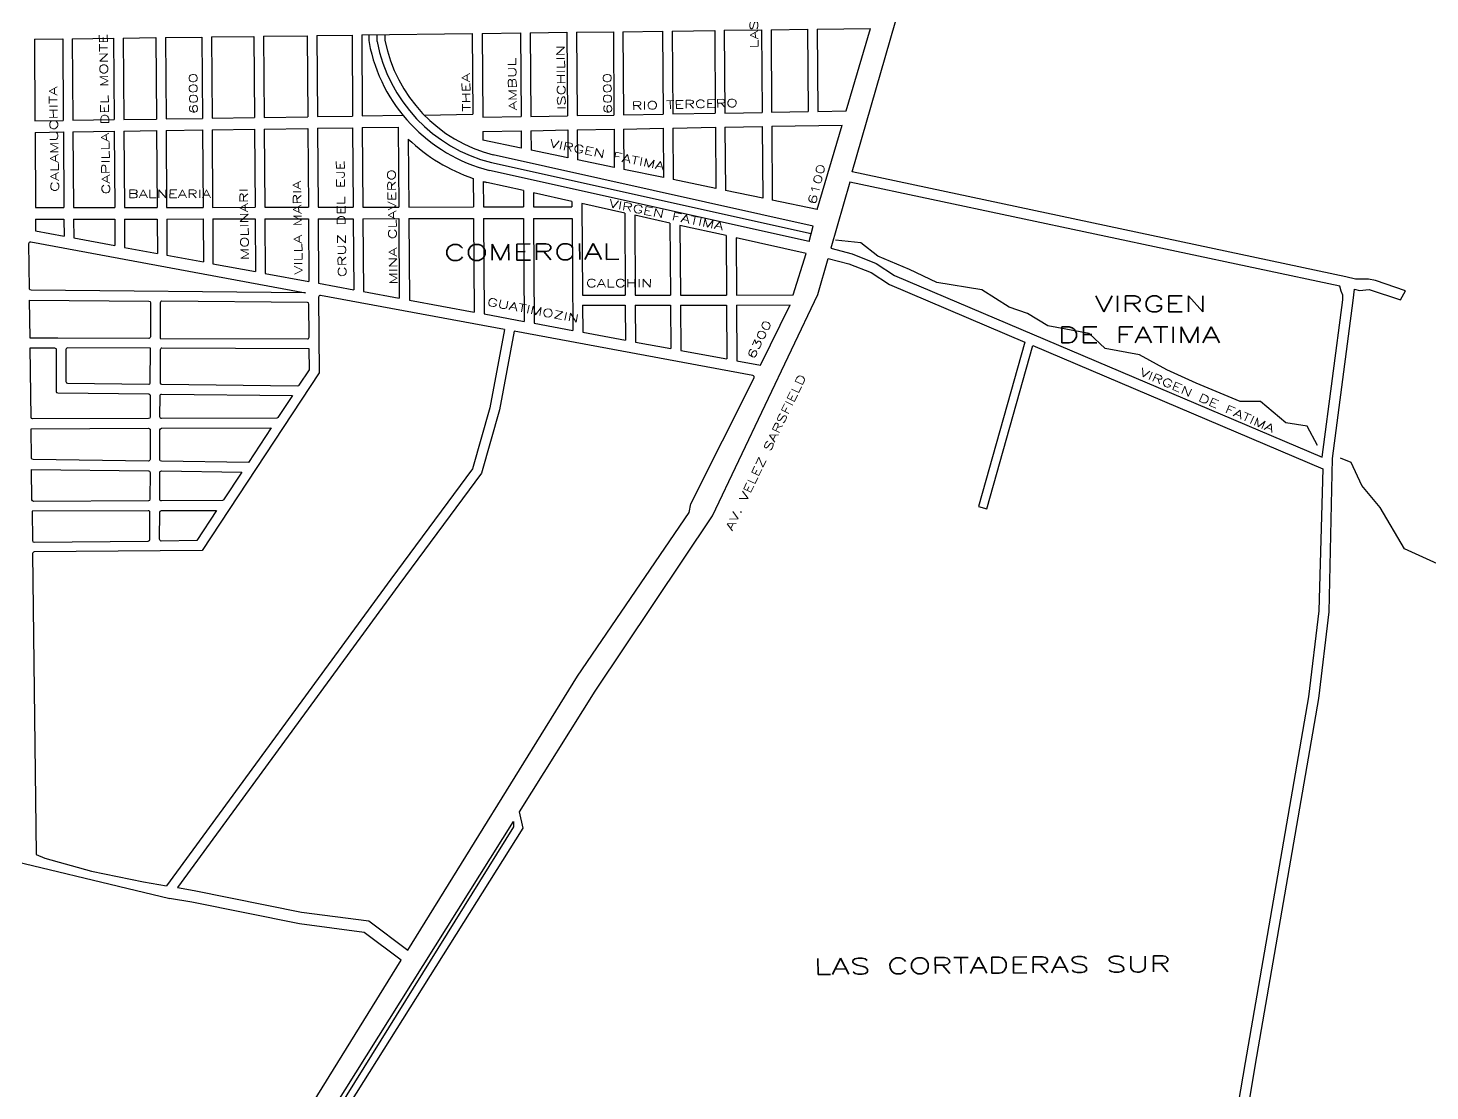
# Model space of a CAD drawing. Header units: millimetres. Extents: x 4374322 to 4409026, y 6503580 to 6534206.
# Drawn here: x 4384758 to 4386509, y 6515614 to 6516942 of the extents above; entities that cross this region are included whole.
import ezdxf

# ---------------------------------------------------------------- set-up
doc = ezdxf.new("R2010")
doc.units = ezdxf.units.MM
for name, color, linetype in [('CANAL', 252, 'Continuous'), ('LINEA CALLE', 252, 'Continuous'), ('NOMBRE BARRIO', 8, 'Continuous'), ('NOMBRE CALLE', 252, 'Continuous')]:
    doc.layers.add(name, color=color, linetype=linetype)
doc.styles.add('ROMANS', font='romans')

msp = doc.modelspace()

# ---------------------------------------------------------------- linework, layer by layer
at = {"layer": 'CANAL', "transparency": 33554687}
msp.add_line((4385735.9, 6516684.6), (4385336.6, 6516773.4), dxfattribs=at)
for centre, radius, start, end in [((4385369.9, 6516936.8), 176.7, 181.1546, 183.8751), ((4385384.3, 6516961.7), 194.2, 190.9471, 255.7736)]:
    msp.add_arc(centre, radius, start, end, dxfattribs=at)
at = {"layer": 'LINEA CALLE', "transparency": 33554687}
for p, q in [((4385686, 6516939.5), (4385731.5, 6516940.1)), ((4385731.5, 6516940.1), (4385732.2, 6516837.2)), ((4385743.5, 6516940.3), (4385810.3, 6516941.1)), ((4385743.5, 6516940.3), (4385744.2, 6516837.4)), ((4385779.9, 6516838), (4385810.3, 6516941.1)), ((4384765.6, 6516927.7), (4384801, 6516928.2)), ((4384765.6, 6516927.7), (4384766.3, 6516825.7)), ((4384801, 6516928.2), (4384801.7, 6516826.3)), ((4384813, 6516928.3), (4384864.6, 6516929)), ((4384813, 6516928.3), (4384813.7, 6516826.4)), ((4384864.6, 6516929), (4384865.3, 6516827.2)), ((4384876.6, 6516929.2), (4384917.4, 6516929.7)), ((4384876.6, 6516929.2), (4384877.3, 6516827.4)), ((4384917.4, 6516929.7), (4384918.1, 6516828)), ((4384929.4, 6516929.8), (4384974.9, 6516930.4)), ((4384929.4, 6516929.8), (4384930.1, 6516828.2)), ((4384974.9, 6516930.4), (4384975.5, 6516828.8)), ((4384986.9, 6516930.6), (4385039.9, 6516931.2)), ((4384986.9, 6516930.6), (4384987.5, 6516829)), ((4385039.9, 6516931.2), (4385040.6, 6516829.8)), ((4385051.9, 6516931.4), (4385106.5, 6516932.1)), ((4385051.9, 6516931.4), (4385052.6, 6516830)), ((4385106.5, 6516932.1), (4385107.2, 6516830.8)), ((4385118.5, 6516932.3), (4385162.5, 6516932.8)), ((4385118.5, 6516932.3), (4385119.2, 6516831)), ((4385162.5, 6516932.8), (4385163.1, 6516831.6)), ((4385174.5, 6516933), (4385312.6, 6516934.7)), ((4385174.5, 6516933), (4385175.1, 6516831.8)), ((4385312.6, 6516934.7), (4385313.3, 6516833.9)), ((4385325.1, 6516934.9), (4385373, 6516935.5)), ((4385325.1, 6516934.9), (4385325.8, 6516830.2)), ((4385373, 6516935.5), (4385373.7, 6516831)), ((4385385, 6516935.7), (4385430.9, 6516936.3)), ((4385385, 6516935.7), (4385385.7, 6516831.2)), ((4385430.9, 6516936.3), (4385431.6, 6516832)), ((4385442.9, 6516936.4), (4385488.9, 6516937)), ((4385442.9, 6516936.4), (4385443.6, 6516832.2)), ((4385488.9, 6516937), (4385489.6, 6516833)), ((4385500.9, 6516937.1), (4385550.4, 6516937.8)), ((4385500.9, 6516937.1), (4385501.6, 6516833.2)), ((4385550.4, 6516937.8), (4385551.1, 6516834)), ((4385562.4, 6516937.9), (4385615.5, 6516938.6)), ((4385562.4, 6516937.9), (4385563.1, 6516834.3)), ((4385615.5, 6516938.6), (4385616.2, 6516835.2)), ((4385627.5, 6516938.8), (4385674, 6516939.4)), ((4385627.5, 6516938.8), (4385628.2, 6516835.4)), ((4385674, 6516939.4), (4385674.6, 6516836.2)), ((4385686, 6516939.5), (4385686.6, 6516836.4)), ((4385563.1, 6516834.3), (4385616.2, 6516835.2)), ((4385628.2, 6516835.4), (4385674.6, 6516836.2)), ((4385686.6, 6516836.4), (4385732.2, 6516837.2)), ((4385744.2, 6516837.4), (4385779.9, 6516838)), ((4384766.3, 6516825.7), (4384801.7, 6516826.3)), ((4384813.7, 6516826.4), (4384865.3, 6516827.2)), ((4384877.3, 6516827.4), (4384918.1, 6516828)), ((4384930.1, 6516828.2), (4384975.5, 6516828.8)), ((4384987.5, 6516829), (4385040.6, 6516829.8)), ((4385052.6, 6516830), (4385107.2, 6516830.8)), ((4385119.2, 6516831), (4385163.1, 6516831.6)), ((4385175.1, 6516831.8), (4385226.1, 6516832.6)), ((4385175.2, 6516817.3), (4385220.1, 6516818)), ((4385175.2, 6516817.3), (4385175.9, 6516717.9)), ((4385220.1, 6516818), (4385220.7, 6516718)), ((4385252.5, 6516833), (4385313.3, 6516833.9)), ((4385325.8, 6516830.2), (4385373.7, 6516831)), ((4385385.7, 6516831.2), (4385431.6, 6516832)), ((4385443.6, 6516832.2), (4385489.6, 6516833)), ((4385501.6, 6516833.2), (4385551.1, 6516834)), ((4385563.2, 6516816.7), (4385616.3, 6516817.6)), ((4385616.3, 6516817.6), (4385616.8, 6516741.1)), ((4385628.3, 6516817.8), (4385674.8, 6516818.7)), ((4385628.3, 6516817.8), (4385628.9, 6516738.6)), ((4385674.8, 6516818.7), (4385675.4, 6516728.9)), ((4385686.8, 6516818.9), (4385774.7, 6516820.5)), ((4385686.8, 6516818.9), (4385687.4, 6516726.4)), ((4385743.5, 6516714.8), (4385774.7, 6516820.5)), ((4384766.4, 6516811.2), (4384801.8, 6516811.8)), ((4384766.4, 6516811.2), (4384767, 6516717.3)), ((4384801.8, 6516811.8), (4384802.4, 6516717.4)), ((4384813.8, 6516811.9), (4384865.4, 6516812.7)), ((4384813.8, 6516811.9), (4384814.4, 6516717.4)), ((4384865.4, 6516812.7), (4384866, 6516717.4)), ((4384877.4, 6516812.9), (4384918.2, 6516813.5)), ((4384877.4, 6516812.9), (4384878, 6516717.5)), ((4384918.2, 6516813.5), (4384918.8, 6516717.5)), ((4384930.2, 6516813.7), (4384975.6, 6516814.3)), ((4384930.2, 6516813.7), (4384930.8, 6516717.5)), ((4384975.6, 6516814.3), (4384976.3, 6516717.6)), ((4384987.6, 6516814.5), (4385040.7, 6516815.3)), ((4384987.6, 6516814.5), (4384988.3, 6516717.6)), ((4385040.7, 6516815.3), (4385041.3, 6516717.7)), ((4385052.7, 6516815.5), (4385107.3, 6516816.3)), ((4385052.7, 6516815.5), (4385053.3, 6516717.7)), ((4385107.3, 6516816.3), (4385108, 6516717.8)), ((4385119.3, 6516816.5), (4385163.2, 6516817.1)), ((4385119.3, 6516816.5), (4385120, 6516717.8)), ((4385163.2, 6516817.1), (4385163.9, 6516717.9)), ((4385232.7, 6516802.9), (4385233.2, 6516718)), ((4385325.9, 6516812.4), (4385373.8, 6516813.2)), ((4385325.9, 6516812.4), (4385326, 6516801.7)), ((4385373.9, 6516791.7), (4385326, 6516801.7)), ((4385373.8, 6516813.2), (4385373.9, 6516791.7)), ((4385385.8, 6516813.4), (4385431.8, 6516814.3)), ((4385385.8, 6516813.4), (4385386, 6516789.2)), ((4385431.8, 6516814.3), (4385432, 6516779.6)), ((4385443.8, 6516814.5), (4385489.7, 6516815.3)), ((4385443.8, 6516814.5), (4385444, 6516777.1)), ((4385489.7, 6516815.3), (4385490, 6516767.5)), ((4385501.7, 6516815.5), (4385551.2, 6516816.4)), ((4385501.7, 6516815.5), (4385502, 6516765)), ((4385551.2, 6516816.4), (4385551.6, 6516754.7)), ((4385563.2, 6516816.7), (4385563.6, 6516752.2)), ((4385738.4, 6516694.3), (4385338.9, 6516783.2)), ((4385432, 6516779.6), (4385386, 6516789.2)), ((4385490, 6516767.5), (4385444, 6516777.1)), ((4385551.6, 6516754.7), (4385502, 6516765)), ((4385313.8, 6516753.8), (4385314, 6516718.1)), ((4385326.3, 6516750), (4385326.5, 6516718.1)), ((4385376.5, 6516738.6), (4385330.7, 6516748.8)), ((4385733.5, 6516674.9), (4385334.2, 6516763.7)), ((4385616.8, 6516741.1), (4385563.6, 6516752.2)), ((4385376.5, 6516738.6), (4385376.6, 6516718.2)), ((4385389, 6516735.8), (4385389.1, 6516718.2)), ((4385437.1, 6516725.1), (4385389, 6516735.8)), ((4385675.4, 6516728.9), (4385628.9, 6516738.6)), ((4384767, 6516717.3), (4384802.4, 6516717.4)), ((4384814.4, 6516717.4), (4384866, 6516717.4)), ((4384878, 6516717.5), (4384918.8, 6516717.5)), ((4384930.8, 6516717.5), (4384976.3, 6516717.6)), ((4384988.3, 6516717.6), (4385041.3, 6516717.7)), ((4385053.3, 6516717.7), (4385108, 6516717.8)), ((4385120, 6516717.8), (4385163.9, 6516717.9)), ((4385175.9, 6516717.9), (4385220.7, 6516718)), ((4385233.2, 6516718), (4385314, 6516718.1)), ((4385326.5, 6516718.1), (4385376.6, 6516718.2)), ((4385389.1, 6516718.2), (4385437.2, 6516718.3)), ((4385437.1, 6516725.1), (4385437.2, 6516718.3)), ((4385449.6, 6516722.4), (4385450.4, 6516607.7)), ((4385503.1, 6516710.5), (4385449.6, 6516722.4)), ((4385743.5, 6516714.8), (4385687.4, 6516726.4)), ((4384767.1, 6516702.8), (4384802.5, 6516702.9)), ((4384767.1, 6516702.8), (4384767.2, 6516688.2)), ((4384802.5, 6516702.9), (4384802.7, 6516681.6)), ((4384814.5, 6516702.9), (4384866.1, 6516702.9)), ((4384814.5, 6516702.9), (4384814.7, 6516679.4)), ((4384866.1, 6516702.9), (4384866.3, 6516669.8)), ((4384878.1, 6516703), (4384918.9, 6516703)), ((4384878.1, 6516703), (4384878.3, 6516667.6)), ((4384918.9, 6516703), (4384919.2, 6516660)), ((4384930.9, 6516703), (4384976.4, 6516703.1)), ((4384930.9, 6516703), (4384931.2, 6516657.8)), ((4384976.4, 6516703.1), (4384976.7, 6516649.4)), ((4384988.4, 6516703.1), (4385041.4, 6516703.2)), ((4384988.4, 6516703.1), (4384988.7, 6516647.1)), ((4385041.4, 6516703.2), (4385041.9, 6516637.3)), ((4385053.4, 6516703.2), (4385108.1, 6516703.3)), ((4385053.4, 6516703.2), (4385053.9, 6516635.1)), ((4385108.1, 6516703.3), (4385108.6, 6516624.9)), ((4385120.1, 6516703.3), (4385164, 6516703.4)), ((4385120.1, 6516703.3), (4385120.6, 6516622.7)), ((4385164, 6516703.4), (4385164.6, 6516614.6)), ((4385176, 6516703.4), (4385220.8, 6516703.5)), ((4385176, 6516703.4), (4385176.6, 6516612.3)), ((4385220.8, 6516703.5), (4385221.5, 6516604)), ((4385233.3, 6516703.5), (4385314.1, 6516703.6)), ((4385233.3, 6516703.5), (4385234, 6516601.7)), ((4385314.1, 6516703.6), (4385314.9, 6516586.7)), ((4385326.6, 6516703.6), (4385376.7, 6516703.7)), ((4385326.6, 6516703.6), (4385327.4, 6516584.4)), ((4385376.7, 6516703.7), (4385377.5, 6516575.1)), ((4385389.2, 6516703.7), (4385437.3, 6516703.8)), ((4385389.2, 6516703.7), (4385390.1, 6516572.8)), ((4385437.3, 6516703.8), (4385438.2, 6516563.9)), ((4385503.1, 6516710.5), (4385503.8, 6516607.8)), ((4385515.6, 6516707.7), (4385516.3, 6516607.8)), ((4385559.6, 6516697.9), (4385515.6, 6516707.7)), ((4385559.6, 6516697.9), (4385560.2, 6516607.9)), ((4385572.1, 6516695.1), (4385572.7, 6516607.9)), ((4385629.8, 6516682.3), (4385572.1, 6516695.1)), ((4384767.2, 6516688.2), (4384802.7, 6516681.6)), ((4384814.7, 6516679.4), (4384866.3, 6516669.8)), ((4385629.8, 6516682.3), (4385630.3, 6516608)), ((4385642.3, 6516679.5), (4385642.8, 6516608)), ((4385729.6, 6516660.1), (4385642.3, 6516679.5)), ((4385733.5, 6516674.9), (4385738.4, 6516694.3)), ((4384878.3, 6516667.6), (4384919.2, 6516660)), ((4385713.3, 6516608.1), (4385729.6, 6516660.1)), ((4384931.2, 6516657.8), (4384976.7, 6516649.4)), ((4384988.7, 6516647.1), (4385041.9, 6516637.3)), ((4385053.9, 6516635.1), (4385108.6, 6516624.9)), ((4385120.6, 6516622.7), (4385164.6, 6516614.6)), ((4385176.6, 6516612.3), (4385221.5, 6516604)), ((4385450.4, 6516607.7), (4385503.8, 6516607.8)), ((4385516.3, 6516607.8), (4385560.2, 6516607.9)), ((4385572.7, 6516607.9), (4385630.3, 6516608)), ((4385642.8, 6516608), (4385713.3, 6516608.1)), ((4385234, 6516601.7), (4385314.9, 6516586.7)), ((4385450.5, 6516595.2), (4385503.8, 6516595.3)), ((4385450.5, 6516595.2), (4385450.7, 6516561.6)), ((4385503.8, 6516595.3), (4385504.1, 6516551.7)), ((4385516.3, 6516595.3), (4385560.3, 6516595.4)), ((4385516.3, 6516595.3), (4385516.7, 6516549.3)), ((4385560.3, 6516595.4), (4385560.7, 6516541.2)), ((4385572.8, 6516595.4), (4385630.4, 6516595.5)), ((4385572.8, 6516595.4), (4385573.2, 6516538.9)), ((4385630.4, 6516595.5), (4385630.8, 6516528.2)), ((4385642.9, 6516595.5), (4385709.9, 6516595.6)), ((4385642.9, 6516595.5), (4385643.3, 6516525.9)), ((4385672.6, 6516520.5), (4385709.9, 6516595.6)), ((4385327.4, 6516584.4), (4385377.5, 6516575.1)), ((4385390.1, 6516572.8), (4385438.2, 6516563.9)), ((4385450.7, 6516561.6), (4385504.1, 6516551.7)), ((4385516.7, 6516549.3), (4385560.7, 6516541.2)), ((4385573.2, 6516538.9), (4385630.8, 6516528.2)), ((4385643.3, 6516525.9), (4385672.7, 6516520.4))]:
    msp.add_line(p, q, dxfattribs=at)
for points in [[(4386387.1, 6516403.8), (4386413, 6516601.2), (4386414.7, 6516615.2), (4386421, 6516613.8), (4386433, 6516615), (4386472, 6516602), (4386478.3, 6516613.4), (4386441, 6516626), (4386432, 6516628), (4386416, 6516628), (4386404, 6516630.7), (4385787.1, 6516761.8), (4385876.9, 6517072.9), (4386515.9, 6517158.7)], [(4385760.6, 6516666.5), (4385787.1, 6516659.4), (4385817, 6516647.6), (4385840.1, 6516632.5), (4386374.2, 6516405.5), (4386400, 6516602), (4386400, 6516602), (4386400, 6516608), (4386398, 6516613), (4386396.5, 6516619), (4385784.4, 6516749), (4385760.6, 6516666.5)], [(4386368.6, 6516420), (4386355.4, 6516444.1), (4386329, 6516448.5), (4386297.1, 6516474.9), (4386271.8, 6516474.9), (4386216.8, 6516498), (4386180.2, 6516514.7), (4386146.1, 6516533.4), (4386103.2, 6516541.1), (4386083.4, 6516559.8), (4386031.6, 6516569.6), (4386006.3, 6516585), (4385983.2, 6516592.7), (4385949.1, 6516614.7), (4385892.8, 6516623.6), (4385858.7, 6516640.1), (4385819.1, 6516656.6), (4385798.2, 6516673.1), (4385766.3, 6516676.4)], [(4384760.2, 6516554.2), (4384759.7, 6516601.8), (4384908.7, 6516600.5)], [(4385352.7, 6516565), (4385334.7, 6516467.2), (4385313, 6516390.9), (4385211, 6516253.2), (4384930.8, 6515869.9)], [(4384794.8, 6516554.2), (4384760.2, 6516554.2)], [(4384807, 6516542), (4384807, 6516542)], [(4385061.2, 6516442), (4385032.9, 6516399)], [(4386383, 6516212), (4386387.1, 6516403.8)], [(4387034.4, 6515600.8), (4387015.3, 6515670.7), (4386977.1, 6515734.4), (4386973.9, 6515791.6), (4386932.5, 6515852.1), (4386926.1, 6515909.3), (4386849.7, 6515960.2), (4386795.6, 6516033.4), (4386731.9, 6516052.5), (4386712.8, 6516109.7), (4386639.5, 6516179.7), (4386582.2, 6516227.4), (4386518.5, 6516272), (4386477.1, 6516291.1), (4386446.8, 6516342.7), (4386423.7, 6516370.2), (4386410.5, 6516398.7), (4386397.3, 6516404.2)], [(4386199, 6515088.8), (4386291, 6515647), (4386370, 6516104), (4386383, 6516212)], [(4384418.2, 6516033.9), (4384474.4, 6516009.7), (4384578, 6515965.7), (4384688.6, 6515919), (4384688.2, 6515913), (4384934.9, 6515854)], [(4384922, 6515204.4), (4384880, 6515039), (4384876, 6515026), (4384864, 6515019), (4384860, 6515022), (4384855, 6515027), (4384855, 6515039), (4384855, 6515055), (4384938, 6515240), (4385125, 6515569), (4385364, 6515950.3), (4385364, 6515943.6), (4385104, 6515525), (4384968, 6515288), (4384922, 6515204.4)], [(4384767.8, 6515909.1), (4384778.5, 6515904.2), (4384837, 6515888.1), (4384902.1, 6515874.8), (4384930.8, 6515869.9)], [(4383361.8, 6512777.7), (4383507, 6513020), (4383582, 6513145), (4383715, 6513366), (4383806, 6513519), (4383992, 6514037), (4384051, 6514169), (4384148, 6514304), (4384370, 6514548), (4384562, 6514756), (4384626, 6514826), (4384655, 6514870), (4384800, 6515092), (4385224, 6515776.8), (4385177.4, 6515811.6), (4385097, 6515822.3), (4384962.3, 6515849.4), (4384934.4, 6515854.1)]]:
    msp.add_lwpolyline(points, dxfattribs=at)
for points in [[(4385104.1, 6516611), (4384761.5, 6516614, -0.408263), (4384759.5, 6516616), (4384758.8, 6516672.6, -0.472531), (4384761.2, 6516674.6), (4385104.1, 6516611)], [(4385352.7, 6516565), (4385123.1, 6516607.5, 0.470982), (4385120.7, 6516605.5), (4385121.4, 6516511), (4384975, 6516289), (4384765.3, 6516287, 0.414914), (4384763.4, 6516285), (4384767.8, 6515909.1)], [(4384908.7, 6516600.5, -0.412567), (4384910.7, 6516598.5), (4384910.6, 6516555.8, -0.414297), (4384908.6, 6516553.9), (4384794.8, 6516554.2, 0.001639), (4384794.8, 6516554.2, 0.001639)], [(4384925, 6516600.3, 0.415862), (4384922.9, 6516598.4), (4384922.8, 6516553.8), (4385106.8, 6516553.2, 0.417131), (4385108.8, 6516555.2), (4385108.6, 6516596.8, 0.409742), (4385106.6, 6516598.8), (4384925, 6516600.3)], [(4384790.8, 6516542, -0.414214), (4384792.8, 6516540), (4384792.8, 6516487.7, 0.410981), (4384794.8, 6516485.7), (4384908.4, 6516484.4, -0.411856), (4384910.4, 6516482.4), (4384910.3, 6516455.7, -0.412307), (4384908.3, 6516453.7), (4384763.4, 6516453.2, -0.411809), (4384761.4, 6516455.2), (4384760.4, 6516542), (4384790.8, 6516542)], [(4384910.6, 6516541.6), (4384807, 6516542, 0.415174), (4384805, 6516540), (4384805, 6516499.8, 0.410981), (4384807, 6516497.8), (4384908.4, 6516496.6, 0.416575), (4384910.4, 6516498.6), (4384910.6, 6516541.6)], [(4385108.9, 6516541), (4384924.8, 6516541.6, 0.414297), (4384922.8, 6516539.6), (4384922.6, 6516498.5, 0.411856), (4384924.6, 6516496.5), (4385094.8, 6516494.6, 0.255055), (4385096.5, 6516495.5), (4385109.1, 6516514.6), (4385108.9, 6516541)], [(4385069.9, 6516455.2, -0.251179), (4385068.3, 6516454.3), (4384924.5, 6516453.7, -0.416123), (4384922.5, 6516455.8), (4384922.6, 6516482.2, -0.416575), (4384924.6, 6516484.2), (4385087.9, 6516482.4), (4385069.9, 6516455.2)], [(4384761.5, 6516441), (4384908.2, 6516441.5, -0.416123), (4384910.2, 6516439.5), (4384910.1, 6516402.6, -0.417016), (4384908.1, 6516400.6), (4384763.9, 6516402.4, -0.407117), (4384762, 6516404.4), (4384761.5, 6516441)], [(4385032.9, 6516399), (4384924.3, 6516400.4, -0.411417), (4384922.4, 6516402.4), (4384922.5, 6516439.5, -0.412307), (4384924.5, 6516441.5), (4385061.2, 6516442)], [(4384908.1, 6516388.4, -0.411417), (4384910.1, 6516386.4), (4384910, 6516352.8, -0.411896), (4384908, 6516350.8), (4384764.6, 6516350.1, -0.41222), (4384762.6, 6516352.1), (4384762.1, 6516390.2), (4384908.1, 6516388.4)], [(4385024.9, 6516386.9), (4385002, 6516352.2, -0.250806), (4385000.4, 6516351.3), (4384924.2, 6516350.9, -0.416535), (4384922.2, 6516352.9), (4384922.3, 6516386.2, -0.417016), (4384924.3, 6516388.2), (4385024.9, 6516386.9)], [(4384762.7, 6516337.9), (4384763.2, 6516301.2, 0.413513), (4384765.2, 6516299.3), (4384907.9, 6516300.6, 0.410604), (4384909.8, 6516302.6), (4384909.9, 6516336.6, 0.416535), (4384907.9, 6516338.6), (4384762.7, 6516337.9)], [(4384993.3, 6516339), (4384968.4, 6516301.2), (4384924.1, 6516300.7, -0.417832), (4384922.1, 6516302.8), (4384922.2, 6516336.7, -0.411896), (4384924.2, 6516338.7), (4384993.3, 6516339)]]:
    msp.add_lwpolyline(points, format="xyb", dxfattribs=at)
msp.add_lwpolyline([(4386370.1, 6516213.6), (4386357.1, 6516105.9), (4386278.2, 6515649.2), (4386269.4, 6515597.8), (4385134.8, 6515514.1), (4385110.3, 6515518.9), (4385376, 6515942), (4385371.5, 6515962.2), (4385466, 6516113), (4385612.8, 6516332), (4385744.4, 6516608.9), (4385757.2, 6516653.9), (4385783, 6516647), (4385811, 6516636), (4385834, 6516621), (4386002.8, 6516549.2), (4385945, 6516344), (4385955.6, 6516341), (4386013, 6516544.9), (4386375, 6516391)], close=True, dxfattribs=at)
msp.add_lwpolyline([(4385364.8, 6516562.7), (4385346.6, 6516464.4), (4385324.1, 6516385.4), (4385220.9, 6516246), (4384944.3, 6515867.6), (4384965.1, 6515864.1), (4385099.5, 6515837.1), (4385183.3, 6515826), (4385232, 6515789.6), (4385444, 6516132), (4385583.4, 6516336.2), (4385585.7, 6516347), (4385664.6, 6516504.6, 0.499082), (4385663.1, 6516507.5), (4385364.8, 6516562.7)], format="xyb", close=True, dxfattribs=at)
for centre, radius, start, end in [((4385369.9, 6516936.8), 186.7, 181.132, 184.065), ((4385384.3, 6516961.7), 204.2, 190.774, 255.8154), ((4385369.9, 6516936.8), 166.7, 181.1799, 183.6629), ((4385384.3, 6516961.7), 184.2, 191.1396, 255.7284), ((4385384.3, 6516961.7), 219.5, 226.3149, 251.2702), ((4385384.3, 6516961.7), 219.5, 254.6893, 255.8739)]:
    msp.add_arc(centre, radius, start, end, dxfattribs=at)

# ---------------------------------------------------------------- texts
at = {"layer": 'NOMBRE BARRIO', "transparency": 33554687, "style": 'ROMANS', "width": 1.5}
for s, p in [('COMERCIAL', (4385277.2, 6516651)), ('LAS CORTADERAS SUR', (4385739.4, 6515759))]:
    msp.add_text(s, height=20, rotation=0.4355, dxfattribs=at).set_placement(p)
for s, p in [('VIRGEN', (4386090.2, 6516586.9)), ('DE FATIMA', (4386044.1, 6516548.2))]:
    msp.add_text(s, height=20, dxfattribs=at).set_placement(p)
at = {"layer": 'NOMBRE CALLE', "transparency": 33554687, "style": 'ROMANS', "width": 1.5}
for s, rotation, p in [('LAS PEÑAS', 91, (4385669.9, 6516916.4)), ('CAPILLA DEL MONTE', 91, (4384860.1, 6516733.8)), ('ISCHILIN', 91, (4385429.1, 6516839.5)), ('AMBUL', 91, (4385368.2, 6516838.9)), ('6000', 91, (4384969.6, 6516834.2)), ('THEA', 91, (4385310.4, 6516837.2)), ('6000', 91, (4385486.9, 6516834.2)), ('CALAMUCHITA', 91, (4384796.2, 6516736.9)), ('RIO TERCERO', 1.5672, (4385511.9, 6516839.5)), ('VIRGEN FATIMA', 348.5162, (4385408.6, 6516793.1)), ('CRUZ DEL EJE', 91, (4385155.2, 6516630.4)), ('6100', 76.0754, (4385741.4, 6516720.3)), ('VILLA MARIA', 91, (4385100.5, 6516633.5)), ('MINA CLAVERO', 91, (4385219.1, 6516621.3)), ('BALNEARIA', 359.8948, (4384882.3, 6516729.5)), ('MOLINARI', 91, (4385033.5, 6516651.7)), ('VIRGEN FATIMA', 348.5162, (4385482.5, 6516718)), ('CALCHIN', 359.8948, (4385454.7, 6516618)), ('GUATIMOZIN', 349.2801, (4385330.5, 6516595.1)), ('6300', 64.4459, (4385664.6, 6516527.1)), ('AV. VELEZ SARSFIELD', 64.4459, (4385637.5, 6516312.8)), ('VIRGEN DE FATIMA', 336.5261, (4386145.2, 6516508.3))]:
    msp.add_text(s, height=10, rotation=rotation, dxfattribs=at).set_placement(p)

doc.saveas('drawing.dxf')
